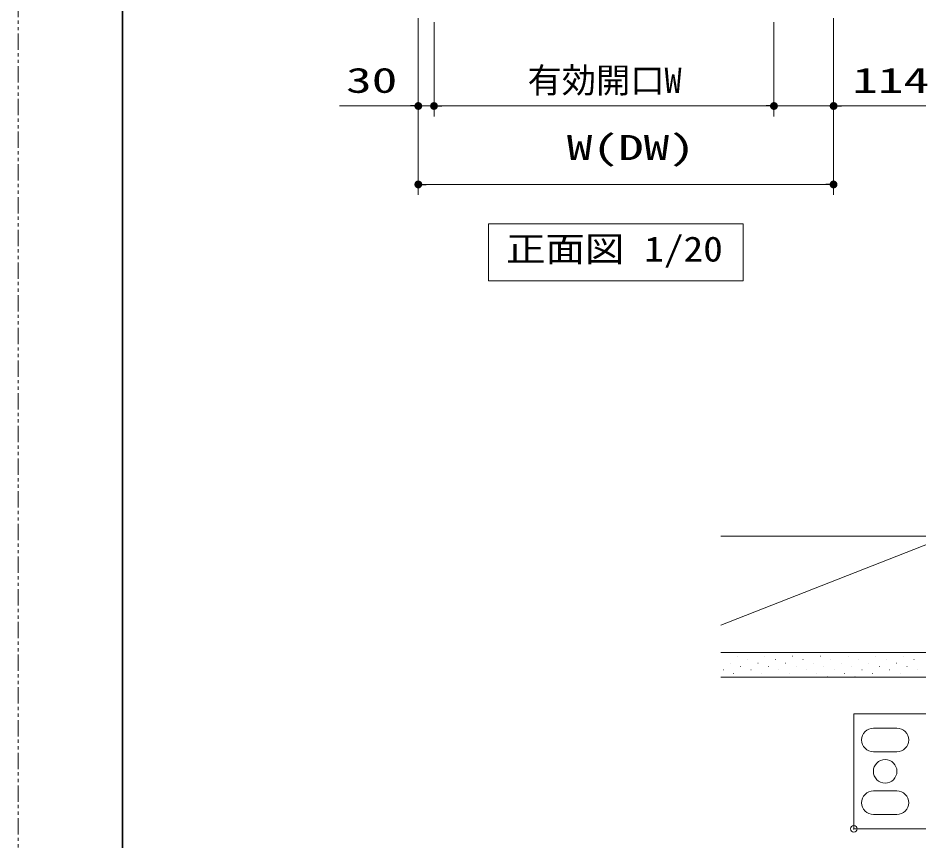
# Model space of a CAD drawing. Units: millimetres, scale not verified. Extents: x -1306 to 1306, y -607 to 607.
# Drawn here: x -1293 to -948.4, y -346.5 to -31.8 of the extents above; entities that cross this region are included whole.
import ezdxf
from ezdxf.enums import TextEntityAlignment as Align

# ---------------------------------------------------------------- set-up
doc = ezdxf.new("R2010")
doc.units = ezdxf.units.MM
doc.header["$LTSCALE"] = 5
doc.header["$PDMODE"] = 32
doc.header["$PDSIZE"] = 2.5
doc.linetypes.add('USER2', pattern=[2.5, 1.25, -0.25, 0.25, -0.25, 0.25, -0.25])
for name, color, linetype, lineweight in [('0-1_線(黄)', 2, 'Continuous', 15), ('0-3_ハッチング', 6, 'Continuous', 9), ('0-5_線(水)', 4, 'Continuous', 9), ('0-6_寸法線', 3, 'Continuous', 13), ('0-7_0', 3, 'Continuous', 25), ('0-8_DEFPOINTS', 7, 'Continuous', 5), ('0-9_陰線', 1, 'USER2', 9), ('0-E_図面枠', 7, 'Continuous', 35)]:
    doc.layers.add(name, color=color, linetype=linetype, lineweight=lineweight)
doc.styles.add('ＭＳ ゴシック', font='')
doc.styles.get('ＭＳ ゴシック').set_extended_font_data('MS Gothic')

# ---------------------------------------------------------------- blocks, each defined once
blk = doc.blocks.new('_DOT')
at = {"layer": '0-7_0'}
blk.add_line((-2.5, 0), (-5, 0), dxfattribs=at)
for points in [[(0, 0), (-2.5, 0), (-2.48, 0.313)], [(0, 0), (-2.48, -0.313), (-2.5, 0)], [(0, 0), (-2.48, 0.313), (-2.421, 0.622)], [(0, 0), (-2.421, -0.622), (-2.48, -0.313)], [(0, 0), (-2.421, 0.622), (-2.324, 0.92)], [(0, 0), (-2.324, -0.92), (-2.421, -0.622)], [(0, 0), (-2.324, 0.92), (-2.191, 1.204)], [(0, 0), (-2.191, -1.204), (-2.324, -0.92)], [(0, 0), (-2.191, 1.204), (-2.023, 1.469)], [(0, 0), (-2.023, -1.469), (-2.191, -1.204)], [(0, 0), (-2.023, 1.469), (-1.822, 1.711)], [(0, 0), (-1.822, -1.711), (-2.023, -1.469)], [(0, 0), (-1.822, 1.711), (-1.594, 1.926)], [(0, 0), (-1.594, -1.926), (-1.822, -1.711)], [(0, 0), (-1.594, 1.926), (-1.34, 2.111)], [(0, 0), (-1.34, -2.111), (-1.594, -1.926)], [(0, 0), (-1.34, 2.111), (-1.064, 2.262)], [(0, 0), (-1.064, -2.262), (-1.34, -2.111)], [(0, 0), (-1.064, 2.262), (-0.773, 2.378)], [(0, 0), (-0.773, -2.378), (-1.064, -2.262)], [(0, 0), (-0.773, 2.378), (-0.468, 2.456)], [(0, 0), (-0.468, -2.456), (-0.773, -2.378)], [(0, 0), (-0.468, 2.456), (-0.157, 2.495)], [(0, 0), (-0.157, -2.495), (-0.468, -2.456)], [(0, 0), (-0.157, 2.495), (0.157, 2.495)], [(0, 0), (0.157, -2.495), (-0.157, -2.495)], [(0, 0), (0.157, 2.495), (0.468, 2.456)], [(0, 0), (0.468, 2.456), (0.773, 2.378)], [(0, 0), (0.773, 2.378), (1.064, 2.262)], [(0, 0), (1.064, 2.262), (1.34, 2.111)], [(0, 0), (1.34, 2.111), (1.594, 1.926)], [(0, 0), (1.594, 1.926), (1.822, 1.711)], [(0, 0), (1.822, 1.711), (2.023, 1.469)], [(0, 0), (2.023, 1.469), (2.191, 1.204)], [(0, 0), (2.191, 1.204), (2.324, 0.92)], [(0, 0), (2.324, 0.92), (2.421, 0.622)], [(0, 0), (2.421, 0.622), (2.48, 0.313)], [(0, 0), (2.48, 0.313), (2.5, 0)], [(0, 0), (0.468, -2.456), (0.157, -2.495)], [(0, 0), (0.773, -2.378), (0.468, -2.456)], [(0, 0), (1.064, -2.262), (0.773, -2.378)], [(0, 0), (1.34, -2.111), (1.064, -2.262)], [(0, 0), (1.594, -1.926), (1.34, -2.111)], [(0, 0), (1.822, -1.711), (1.594, -1.926)], [(0, 0), (2.023, -1.469), (1.822, -1.711)], [(0, 0), (2.191, -1.204), (2.023, -1.469)], [(0, 0), (2.324, -0.92), (2.191, -1.204)], [(0, 0), (2.421, -0.622), (2.324, -0.92)], [(0, 0), (2.48, -0.313), (2.421, -0.622)], [(0, 0), (2.5, 0), (2.48, -0.313)]]:
    blk.add_solid(points, dxfattribs=at)

msp = doc.modelspace()

# ---------------------------------------------------------------- linework, layer by layer
at = {"layer": '0-1_線(黄)'}
for p, q in [((-937.367, -274.388), (-1024.205, -274.388)), ((-927.867, -283.888), (-1024.205, -283.888))]:
    msp.add_line(p, q, dxfattribs=at)
msp.add_lwpolyline([(-1113.044, -110.446), (-1015.627, -110.446), (-1015.627, -132.281), (-1113.044, -132.281)], close=True, dxfattribs=at)
msp.add_lwpolyline([(-1024.205, -229.888), (-937.367, -229.888), (-1024.205, -263.942)], dxfattribs=at)
at = {"layer": '0-3_ハッチング'}
for p, q in [((-1021.968, -274.483), (-1021.918, -274.483)), ((-1011.362, -274.483), (-1011.312, -274.483)), ((-1000.755, -274.483), (-1000.705, -274.483)), ((-990.148, -274.483), (-990.098, -274.483)), ((-979.542, -274.483), (-979.492, -274.483)), ((-968.935, -274.483), (-968.885, -274.483)), ((-958.329, -274.483), (-958.279, -274.483)), ((-1020.642, -278.46), (-1020.592, -278.46)), ((-1017.991, -275.808), (-1017.941, -275.808)), ((-1014.013, -277.134), (-1013.963, -277.134)), ((-1010.036, -278.46), (-1009.986, -278.46)), ((-1007.384, -275.808), (-1007.334, -275.808)), ((-1003.407, -277.134), (-1003.357, -277.134)), ((-999.429, -278.46), (-999.379, -278.46)), ((-996.778, -275.808), (-996.728, -275.808)), ((-992.8, -277.134), (-992.75, -277.134)), ((-988.823, -278.46), (-988.773, -278.46)), ((-986.171, -275.808), (-986.121, -275.808)), ((-982.194, -277.134), (-982.144, -277.134)), ((-978.216, -278.46), (-978.166, -278.46)), ((-975.564, -275.808), (-975.514, -275.808)), ((-971.587, -277.134), (-971.537, -277.134)), ((-967.609, -278.46), (-967.559, -278.46)), ((-964.958, -275.808), (-964.908, -275.808)), ((-960.98, -277.134), (-960.93, -277.134)), ((-957.003, -278.46), (-956.953, -278.46)), ((-954.351, -275.808), (-954.301, -275.808)), ((-950.374, -277.134), (-950.324, -277.134)), ((-1023.294, -281.112), (-1023.244, -281.112)), ((-1019.317, -282.438), (-1019.267, -282.438)), ((-1016.665, -279.786), (-1016.615, -279.786)), ((-1012.688, -281.112), (-1012.638, -281.112)), ((-1008.71, -282.438), (-1008.66, -282.438)), ((-1006.058, -279.786), (-1006.008, -279.786)), ((-1002.081, -281.112), (-1002.031, -281.112)), ((-998.103, -282.438), (-998.053, -282.438)), ((-995.452, -279.786), (-995.402, -279.786)), ((-991.474, -281.112), (-991.424, -281.112)), ((-987.497, -282.438), (-987.447, -282.438)), ((-984.845, -279.786), (-984.795, -279.786)), ((-980.868, -281.112), (-980.818, -281.112)), ((-976.89, -282.438), (-976.84, -282.438)), ((-974.239, -279.786), (-974.189, -279.786)), ((-970.261, -281.112), (-970.211, -281.112)), ((-966.284, -282.438), (-966.234, -282.438)), ((-963.632, -279.786), (-963.582, -279.786)), ((-959.654, -281.112), (-959.604, -281.112)), ((-955.677, -282.438), (-955.627, -282.438)), ((-953.025, -279.786), (-952.975, -279.786)), ((-949.048, -281.112), (-948.998, -281.112)), ((-1015.339, -283.763), (-1015.289, -283.763)), ((-1004.733, -283.763), (-1004.683, -283.763)), ((-994.126, -283.763), (-994.076, -283.763)), ((-983.519, -283.763), (-983.469, -283.763)), ((-972.913, -283.763), (-972.863, -283.763)), ((-962.306, -283.763), (-962.256, -283.763)), ((-951.7, -283.763), (-951.65, -283.763))]:
    msp.add_line(p, q, dxfattribs=at)
at = {"layer": '0-5_線(水)'}
for p, q in [((-973.367, -297.888), (-973.367, -341.888)), ((-973.367, -297.888), (-933.867, -297.888)), ((-956.867, -303.388), (-965.867, -303.388)), ((-956.867, -312.388), (-965.867, -312.388)), ((-956.867, -327.388), (-965.867, -327.388)), ((-956.867, -336.388), (-965.867, -336.388)), ((-973.367, -341.888), (-933.867, -341.888))]:
    msp.add_line(p, q, dxfattribs=at)
msp.add_circle((-961.367, -319.888), 4.5, dxfattribs=at)
for centre, start, end in [((-965.867, -307.888), 90, 270), ((-956.867, -307.888), 270, 90), ((-965.867, -331.888), 90, 270), ((-956.867, -331.888), 270, 90)]:
    msp.add_arc(centre, 4.5, start, end, dxfattribs=at)
at = {"layer": '0-6_寸法線'}
for p, q in [((-1139.891, -31.846), (-1139.891, -99.446)), ((-1139.891, -31.846), (-1139.891, -69.446)), ((-1133.891, -33.446), (-1133.891, -69.446)), ((-1133.891, -33.446), (-1133.891, -69.446)), ((-1003.891, -33.446), (-1003.891, -69.446)), ((-1003.891, -33.446), (-1003.891, -69.446)), ((-981.091, -31.846), (-981.091, -99.446)), ((-981.091, -31.846), (-981.091, -69.446)), ((-1142.891, -65.446), (-1170.081, -65.446)), ((-1133.891, -65.446), (-1139.891, -65.446)), ((-1130.891, -65.446), (-1006.891, -65.446)), ((-1130.891, -65.446), (-1127.891, -65.446)), ((-1006.891, -65.446), (-1009.891, -65.446)), ((-1003.891, -65.446), (-981.091, -65.446)), ((-978.091, -65.446), (-942.329, -65.446)), ((-1136.891, -95.446), (-984.091, -95.446))]:
    msp.add_line(p, q, dxfattribs=at)
at = {"layer": '0-8_DEFPOINTS'}
for p in [(-1139.891, -65.446), (-1003.891, -65.446), (-981.091, -95.446), (-973.367, -341.888)]:
    msp.add_point(p, dxfattribs=at)
at = {"layer": '0-9_陰線', "color": 4}
msp.add_line((-1292.964, -594), (-1292.964, 594), dxfattribs=at)
at = {"layer": '0-E_図面枠'}
msp.add_lwpolyline([(-1252.964, -554), (347.036, -554), (347.036, 554), (-1252.964, 554)], close=True, dxfattribs=at)

# ---------------------------------------------------------------- block references
at = {"layer": '0-6_寸法線', "xscale": 0.6, "yscale": 0.6}
for p in [(-1139.891, -65.446), (-1003.891, -65.446), (-1003.891, -65.446), (-981.091, -95.446)]:
    msp.add_blockref('_DOT', p, dxfattribs=at)
at = {"layer": '0-6_寸法線', "xscale": 0.6, "yscale": 0.6, "rotation": 180}
for p in [(-1133.891, -65.446), (-1133.891, -65.446), (-981.091, -65.446), (-1139.891, -95.446)]:
    msp.add_blockref('_DOT', p, dxfattribs=at)

# ---------------------------------------------------------------- texts
at = {"layer": '0-1_線(黄)', "style": 'ＭＳ ゴシック', "width": 1.15}
msp.add_text('正面図 1/20', height=9.621, dxfattribs=at).set_placement((-1106.331, -127.824), align=Align.BOTTOM_LEFT)
at = {"layer": '0-6_寸法線', "style": 'ＭＳ ゴシック', "width": 1.5}
for s, p in [('30', (-1167.51, -63.297)), ('114', (-973.948, -63.297)), ('W(DW)', (-1083.11, -89.011))]:
    msp.add_text(s, height=9.604, dxfattribs=at).set_placement(p, align=Align.BOTTOM_LEFT)
at = {"layer": '0-6_寸法線', "style": 'ＭＳ ゴシック'}
msp.add_text('有効開口W', height=9.604, dxfattribs=at).set_placement((-1098.129, -63.297), align=Align.BOTTOM_LEFT)

doc.saveas('drawing.dxf')
